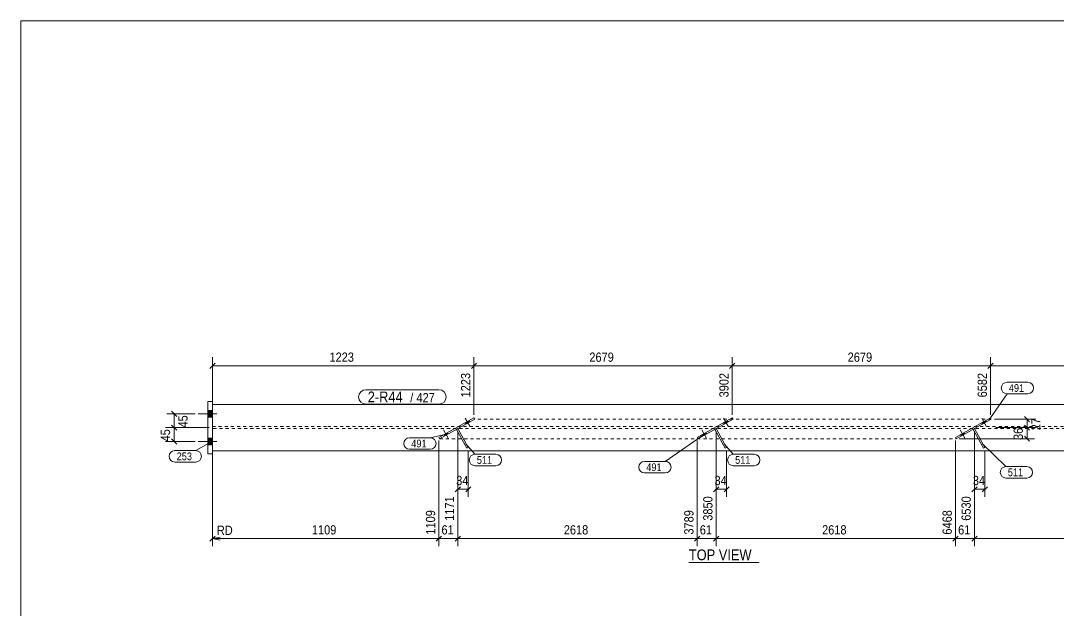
# Model space of a CAD drawing. Header units: millimetres. Extents: x 2 to 579, y 1 to 405.
# Drawn here: x 5 to 341.2, y 213.8 to 405 of the extents above; entities that cross this region are included whole.
import ezdxf

# ---------------------------------------------------------------- set-up
doc = ezdxf.new("R2010")
doc.units = ezdxf.units.MM
doc.linetypes.add('XKITLINE00', pattern=[0])
doc.linetypes.add('XKITLINE01', pattern=[4, 1, -1, 1, -1])
for name, color, linetype, lineweight in [('Bolt', 3, 'Continuous', 0), ('Dimensions', 7, 'Continuous', 0), ('DrawingSheet', 5, 'Continuous', 0), ('GraphicObject', 6, 'Continuous', 0), ('OtherObjectType', 7, 'Continuous', 0), ('Part', 2, 'Continuous', 0), ('PartMark', 7, 'Continuous', 0)]:
    doc.layers.add(name, color=color, linetype=linetype, lineweight=lineweight)
doc.styles.add('ARIAL', font='ARIAL.TTF')

# ---------------------------------------------------------------- blocks, each defined once
blk = doc.blocks.new('*A15')
at = {"layer": 'Bolt'}
for points in [[(65.6, 278.65), (67.1, 278.65), (67.1, 276.45), (65.6, 276.45)], [(65.6, 278.65), (67.1, 278.65), (67.1, 276.45), (65.6, 276.45)], [(65.6, 278.65), (67.1, 278.65), (67.1, 276.45), (65.6, 276.45)], [(65.6, 269.65), (67.1, 269.65), (67.1, 267.45), (65.6, 267.45)], [(65.6, 269.65), (67.1, 269.65), (67.1, 267.45), (65.6, 267.45)], [(65.6, 269.65), (67.1, 269.65), (67.1, 267.45), (65.6, 267.45)]]:
    blk.add_hatch(color=3, dxfattribs=at).paths.add_polyline_path(points, flags=17)
at = {"layer": 'Bolt', "color": 3, "linetype": 'XKITLINE00', "lineweight": 0}
for p, q in [((62.5, 277.55), (68.5, 277.55)), ((62.5, 277.55), (68.5, 277.55)), ((62.5, 277.55), (68.5, 277.55)), ((65.6, 278.65), (67.1, 278.65)), ((65.6, 278.65), (67.1, 278.65)), ((65.6, 278.65), (67.1, 278.65)), ((65.6, 276.45), (67.1, 276.45)), ((65.6, 276.45), (67.1, 276.45)), ((65.6, 276.45), (67.1, 276.45)), ((65.6, 269.65), (67.1, 269.65)), ((65.6, 269.65), (67.1, 269.65)), ((65.6, 269.65), (67.1, 269.65)), ((62.5, 268.55), (68.5, 268.55)), ((62.5, 268.55), (68.5, 268.55)), ((62.5, 268.55), (68.5, 268.55)), ((65.6, 267.45), (67.1, 267.45)), ((65.6, 267.45), (67.1, 267.45)), ((65.6, 267.45), (67.1, 267.45))]:
    blk.add_line(p, q, dxfattribs=at)
blk = doc.blocks.new('*A17')
at = {"layer": 'Bolt'}
for points in [[(150.3, 275.33), (150.54, 274.89), (149.31, 274.22), (149.07, 274.65)], [(150.3, 275.33), (150.54, 274.89), (149.31, 274.22), (149.07, 274.65)], [(143.3, 271.45), (143.54, 271.01), (142.32, 270.33), (142.08, 270.77)], [(143.3, 271.45), (143.54, 271.01), (142.32, 270.33), (142.08, 270.77)]]:
    blk.add_hatch(color=3, dxfattribs=at).paths.add_polyline_path(points, flags=17)
at = {"layer": 'Bolt', "color": 3, "linetype": 'XKITLINE00', "lineweight": 0}
for p, q in [((150.49, 273.54), (149.03, 276.16)), ((150.49, 273.54), (149.03, 276.16)), ((149.31, 274.22), (149.07, 274.65)), ((149.31, 274.22), (149.07, 274.65)), ((150.54, 274.89), (150.3, 275.33)), ((150.54, 274.89), (150.3, 275.33)), ((143.49, 269.66), (142.04, 272.28)), ((143.49, 269.66), (142.04, 272.28)), ((142.32, 270.33), (142.08, 270.77)), ((142.32, 270.33), (142.08, 270.77)), ((143.54, 271.01), (143.3, 271.45)), ((143.54, 271.01), (143.3, 271.45))]:
    blk.add_line(p, q, dxfattribs=at)
blk = doc.blocks.new('*A18')
at = {"layer": 'Bolt'}
for points in [[(234.01, 275.33), (234.25, 274.89), (233.02, 274.22), (232.78, 274.65)], [(234.01, 275.33), (234.25, 274.89), (233.02, 274.22), (232.78, 274.65)], [(227.01, 271.45), (227.25, 271.01), (226.03, 270.33), (225.79, 270.77)], [(227.01, 271.45), (227.25, 271.01), (226.03, 270.33), (225.79, 270.77)]]:
    blk.add_hatch(color=3, dxfattribs=at).paths.add_polyline_path(points, flags=17)
at = {"layer": 'Bolt', "color": 3, "linetype": 'XKITLINE00', "lineweight": 0}
for p, q in [((234.2, 273.54), (232.74, 276.16)), ((234.2, 273.54), (232.74, 276.16)), ((233.02, 274.22), (232.78, 274.65)), ((233.02, 274.22), (232.78, 274.65)), ((234.25, 274.89), (234.01, 275.33)), ((234.25, 274.89), (234.01, 275.33)), ((227.2, 269.66), (225.75, 272.28)), ((227.2, 269.66), (225.75, 272.28)), ((226.03, 270.33), (225.79, 270.77)), ((226.03, 270.33), (225.79, 270.77)), ((227.25, 271.01), (227.01, 271.45)), ((227.25, 271.01), (227.01, 271.45))]:
    blk.add_line(p, q, dxfattribs=at)
blk = doc.blocks.new('*A19')
at = {"layer": 'Bolt'}
for points in [[(317.72, 275.33), (317.96, 274.89), (316.73, 274.22), (316.49, 274.65)], [(317.72, 275.33), (317.96, 274.89), (316.73, 274.22), (316.49, 274.65)], [(310.72, 271.45), (310.96, 271.01), (309.74, 270.33), (309.5, 270.77)], [(310.72, 271.45), (310.96, 271.01), (309.74, 270.33), (309.5, 270.77)]]:
    blk.add_hatch(color=3, dxfattribs=at).paths.add_polyline_path(points, flags=17)
at = {"layer": 'Bolt', "color": 3, "linetype": 'XKITLINE00', "lineweight": 0}
for p, q in [((317.91, 273.54), (316.45, 276.16)), ((317.91, 273.54), (316.45, 276.16)), ((316.73, 274.22), (316.49, 274.65)), ((316.73, 274.22), (316.49, 274.65)), ((317.96, 274.89), (317.72, 275.33)), ((317.96, 274.89), (317.72, 275.33)), ((310.91, 269.66), (309.46, 272.28)), ((310.91, 269.66), (309.46, 272.28)), ((309.74, 270.33), (309.5, 270.77)), ((309.74, 270.33), (309.5, 270.77)), ((310.96, 271.01), (310.72, 271.45)), ((310.96, 271.01), (310.72, 271.45))]:
    blk.add_line(p, q, dxfattribs=at)
blk = doc.blocks.new('*A20')
at = {"layer": 'Part'}
blk.add_hatch(color=2, dxfattribs=at).paths.add_polyline_path([(362.13, 274.45), (363.73, 274.45), (362.93, 273.05)], flags=17)
at = {"layer": 'Part', "color": 2, "linetype": 'XKITLINE00', "lineweight": 0}
for p, q in [((67.1, 280.55), (104.4, 280.55)), ((104.5, 280.55), (188.11, 280.55)), ((188.21, 280.55), (271.82, 280.55)), ((271.92, 280.55), (355.53, 280.55)), ((355.63, 280.55), (392.93, 280.55)), ((362.93, 273.05), (362.13, 274.45)), ((362.13, 274.45), (363.73, 274.45)), ((363.73, 274.45), (362.93, 273.05)), ((67.1, 265.55), (104.4, 265.55)), ((104.5, 265.55), (188.11, 265.55)), ((188.21, 265.55), (271.82, 265.55)), ((271.92, 265.55), (355.53, 265.55)), ((355.63, 265.55), (392.93, 265.55))]:
    blk.add_line(p, q, dxfattribs=at)
at = {"layer": 'Part', "color": 7, "linetype": 'XKITLINE01', "lineweight": 0}
for p, q in [((67.1, 265.55), (67.1, 280.55)), ((392.93, 265.55), (392.93, 280.55)), ((67.1, 273.38), (104.4, 273.38)), ((104.4, 272.73), (67.1, 272.73)), ((104.5, 273.38), (188.11, 273.38)), ((188.11, 272.73), (104.5, 272.73)), ((188.21, 273.38), (271.82, 273.38)), ((271.82, 272.73), (188.21, 272.73)), ((271.92, 273.38), (355.53, 273.38)), ((355.53, 272.73), (271.92, 272.73)), ((355.63, 273.38), (392.93, 273.38)), ((392.93, 272.73), (355.63, 272.73))]:
    blk.add_line(p, q, dxfattribs=at)
at = {"layer": 'Part', "color": 2, "linetype": 'XKITLINE00', "lineweight": 0}
blk.add_circle((362.93, 273.95), 1, dxfattribs=at)
blk = doc.blocks.new('*A21')
at = {"layer": 'Part', "color": 2, "linetype": 'XKITLINE00', "lineweight": 0}
for p, q in [((67.1, 281.55), (65.6, 281.55)), ((65.6, 264.55), (65.6, 281.55)), ((67.1, 264.55), (67.1, 281.55)), ((67.1, 264.55), (65.6, 264.55))]:
    blk.add_line(p, q, dxfattribs=at)
blk = doc.blocks.new('*A23')
at = {"layer": 'Part', "color": 2, "linetype": 'XKITLINE00', "lineweight": 0}
for p, q in [((151.87, 276.21), (140.5, 269.9)), ((152.11, 275.77), (140.74, 269.46)), ((151.87, 276.21), (152.11, 275.77)), ((140.5, 269.9), (140.74, 269.46))]:
    blk.add_line(p, q, dxfattribs=at)
blk = doc.blocks.new('*A24')
at = {"layer": 'Part', "color": 7, "linetype": 'XKITLINE01', "lineweight": 0}
blk.add_line((146.21, 272.49), (146.65, 272.74), dxfattribs=at)
at = {"layer": 'Part', "color": 2, "linetype": 'XKITLINE00', "lineweight": 0}
for p, q in [((149.61, 266.37), (146.21, 272.49)), ((150.04, 266.62), (146.65, 272.74)), ((149.61, 266.37), (150.04, 266.62))]:
    blk.add_line(p, q, dxfattribs=at)
blk = doc.blocks.new('*A25')
at = {"layer": 'Part', "color": 2, "linetype": 'XKITLINE00', "lineweight": 0}
for p, q in [((235.58, 276.21), (224.21, 269.9)), ((235.82, 275.77), (224.45, 269.46)), ((235.58, 276.21), (235.82, 275.77)), ((224.21, 269.9), (224.45, 269.46))]:
    blk.add_line(p, q, dxfattribs=at)
blk = doc.blocks.new('*A26')
at = {"layer": 'Part', "color": 7, "linetype": 'XKITLINE01', "lineweight": 0}
blk.add_line((229.92, 272.49), (230.36, 272.74), dxfattribs=at)
at = {"layer": 'Part', "color": 2, "linetype": 'XKITLINE00', "lineweight": 0}
for p, q in [((233.32, 266.37), (229.92, 272.49)), ((233.75, 266.62), (230.36, 272.74)), ((233.32, 266.37), (233.75, 266.62))]:
    blk.add_line(p, q, dxfattribs=at)
blk = doc.blocks.new('*A27')
at = {"layer": 'Part', "color": 2, "linetype": 'XKITLINE00', "lineweight": 0}
for p, q in [((319.29, 276.21), (307.92, 269.9)), ((319.53, 275.77), (308.16, 269.46)), ((319.29, 276.21), (319.53, 275.77)), ((307.92, 269.9), (308.16, 269.46))]:
    blk.add_line(p, q, dxfattribs=at)
blk = doc.blocks.new('*A28')
at = {"layer": 'Part', "color": 7, "linetype": 'XKITLINE01', "lineweight": 0}
blk.add_line((313.63, 272.49), (314.07, 272.74), dxfattribs=at)
at = {"layer": 'Part', "color": 2, "linetype": 'XKITLINE00', "lineweight": 0}
for p, q in [((317.03, 266.37), (313.63, 272.49)), ((317.46, 266.62), (314.07, 272.74)), ((317.03, 266.37), (317.46, 266.62))]:
    blk.add_line(p, q, dxfattribs=at)
blk = doc.blocks.new('*A29')
at = {"layer": 'GraphicObject', "color": 1, "linetype": 'XKITLINE01', "lineweight": 0}
for p, q in [((188.11, 275.77), (152.11, 275.77)), ((271.82, 275.77), (188.21, 275.77)), ((319.53, 275.77), (271.92, 275.77))]:
    blk.add_line(p, q, dxfattribs=at)
blk = doc.blocks.new('*A30')
at = {"layer": 'GraphicObject', "color": 1, "linetype": 'XKITLINE01', "lineweight": 0}
for p, q in [((140.74, 269.46), (188.11, 269.46)), ((188.21, 269.46), (271.82, 269.46)), ((271.92, 269.46), (308.16, 269.46))]:
    blk.add_line(p, q, dxfattribs=at)
blk = doc.blocks.new('*A31')
at = {"layer": 'DrawingSheet', "color": 5, "linetype": 'XKITLINE00', "lineweight": 0}
for p, q in [((579, 405), (5, 405)), ((5, 405), (5, 5))]:
    blk.add_line(p, q, dxfattribs=at)
blk = doc.blocks.new('*A68')
at = {"layer": 'Dimensions', "color": 7, "linetype": 'XKITLINE00', "lineweight": 0}
for p, q in [((320.94, 273.05), (333.5, 273.05)), ((330.25, 273.9), (331.95, 272.2)), ((331.1, 269.46), (331.1, 273.05)), ((309.16, 269.46), (333.5, 269.46)), ((330.25, 270.31), (331.95, 268.61))]:
    blk.add_line(p, q, dxfattribs=at)
at = {"layer": 'Dimensions', "color": 3}
for p in [(331.1, 273.05), (331.1, 269.46)]:
    blk.add_point(p, dxfattribs=at)
at = {"layer": 'Dimensions', "color": 3, "style": 'ARIAL', "width": 0.85}
blk.add_text('36', height=3, rotation=90.0002, dxfattribs=at).set_placement((329.75, 269.03))
blk = doc.blocks.new('*A69')
at = {"layer": 'Dimensions', "color": 7, "linetype": 'XKITLINE00', "lineweight": 0}
for p, q in [((320.53, 275.77), (333.95, 275.77)), ((330.25, 276.62), (331.95, 274.92)), ((331.1, 273.05), (331.1, 275.77)), ((320.94, 273.05), (333.95, 273.05)), ((330.25, 273.9), (331.95, 272.2))]:
    blk.add_line(p, q, dxfattribs=at)
at = {"layer": 'Dimensions', "color": 3}
for p in [(331.1, 275.77), (331.1, 273.05)]:
    blk.add_point(p, dxfattribs=at)
at = {"layer": 'Dimensions', "color": 3, "style": 'ARIAL', "width": 0.85}
blk.add_text('27', height=3, rotation=90.0002, dxfattribs=at).set_placement((335.45, 272.19))
blk = doc.blocks.new('*A70')
at = {"layer": 'Dimensions', "color": 7, "linetype": 'XKITLINE00', "lineweight": 0}
for p, q in [((66.1, 273.05), (51.89, 273.05)), ((53.89, 273.9), (55.59, 272.2)), ((54.74, 268.55), (54.74, 273.05)), ((53.89, 269.4), (55.59, 267.7)), ((61.5, 268.55), (51.89, 268.55))]:
    blk.add_line(p, q, dxfattribs=at)
at = {"layer": 'Dimensions', "color": 3}
for p in [(54.74, 273.05), (54.74, 268.55)]:
    blk.add_point(p, dxfattribs=at)
at = {"layer": 'Dimensions', "color": 3, "style": 'ARIAL', "width": 0.85}
blk.add_text('45', height=3, rotation=90.0002, dxfattribs=at).set_placement((53.39, 268.58))
blk = doc.blocks.new('*A71')
at = {"layer": 'Dimensions', "color": 7, "linetype": 'XKITLINE00', "lineweight": 0}
for p, q in [((61.5, 277.55), (52.34, 277.55)), ((53.89, 278.4), (55.59, 276.7)), ((54.74, 273.05), (54.74, 277.55)), ((66.1, 273.05), (52.34, 273.05)), ((53.89, 273.9), (55.59, 272.2))]:
    blk.add_line(p, q, dxfattribs=at)
at = {"layer": 'Dimensions', "color": 3}
for p in [(54.74, 277.55), (54.74, 273.05)]:
    blk.add_point(p, dxfattribs=at)
at = {"layer": 'Dimensions', "color": 3, "style": 'ARIAL', "width": 0.85}
blk.add_text('45', height=3, rotation=90.0002, dxfattribs=at).set_placement((59.09, 273.08))
blk = doc.blocks.new('*A74')
at = {"layer": 'Dimensions', "color": 7, "linetype": 'XKITLINE00', "lineweight": 0}
for p, q in [((67.1, 281.55), (67.1, 295.9)), ((151.87, 277.21), (151.87, 295.9)), ((67.95, 293.9), (66.25, 292.2)), ((67.1, 293.05), (151.87, 293.05)), ((152.72, 293.9), (151.02, 292.2))]:
    blk.add_line(p, q, dxfattribs=at)
at = {"layer": 'Dimensions', "color": 3}
for p in [(67.1, 293.05), (151.87, 293.05)]:
    blk.add_point(p, dxfattribs=at)
at = {"layer": 'Dimensions', "color": 3, "style": 'ARIAL', "width": 0.85}
blk.add_text('1223', height=3, dxfattribs=at).set_placement((105.04, 294.4))
blk.add_text('1223', height=3, rotation=90.0002, dxfattribs=at).set_placement((150.67, 282.85))
blk = doc.blocks.new('*A75')
at = {"layer": 'Dimensions', "color": 7, "linetype": 'XKITLINE00', "lineweight": 0}
for p, q in [((151.87, 277.21), (151.87, 295.9)), ((235.58, 277.21), (235.58, 295.9)), ((152.72, 293.9), (151.02, 292.2)), ((151.87, 293.05), (235.58, 293.05)), ((236.43, 293.9), (234.73, 292.2))]:
    blk.add_line(p, q, dxfattribs=at)
at = {"layer": 'Dimensions', "color": 3}
for p in [(151.87, 293.05), (235.58, 293.05)]:
    blk.add_point(p, dxfattribs=at)
at = {"layer": 'Dimensions', "color": 3, "style": 'ARIAL', "width": 0.85}
blk.add_text('2679', height=3, dxfattribs=at).set_placement((189.27, 294.4))
blk.add_text('3902', height=3, rotation=90.0002, dxfattribs=at).set_placement((234.38, 282.85))
blk = doc.blocks.new('*A76')
at = {"layer": 'Dimensions', "color": 7, "linetype": 'XKITLINE00', "lineweight": 0}
for p, q in [((235.58, 277.21), (235.58, 295.9)), ((319.29, 277.21), (319.29, 295.9)), ((236.43, 293.9), (234.73, 292.2)), ((235.58, 293.05), (319.29, 293.05)), ((320.14, 293.9), (318.44, 292.2))]:
    blk.add_line(p, q, dxfattribs=at)
at = {"layer": 'Dimensions', "color": 3}
for p in [(235.58, 293.05), (319.29, 293.05)]:
    blk.add_point(p, dxfattribs=at)
at = {"layer": 'Dimensions', "color": 3, "style": 'ARIAL', "width": 0.85}
blk.add_text('2679', height=3, dxfattribs=at).set_placement((272.98, 294.4))
blk.add_text('6582', height=3, rotation=90.0002, dxfattribs=at).set_placement((318.09, 282.85))
blk = doc.blocks.new('*A77')
at = {"layer": 'Dimensions', "color": 7, "linetype": 'XKITLINE00', "lineweight": 0}
for p, q in [((319.29, 277.21), (319.29, 295.9)), ((392.93, 281.55), (392.93, 295.9)), ((320.14, 293.9), (318.44, 292.2)), ((319.29, 293.05), (392.93, 293.05)), ((393.78, 293.9), (392.08, 292.2))]:
    blk.add_line(p, q, dxfattribs=at)
at = {"layer": 'Dimensions', "color": 3}
for p in [(319.29, 293.05), (392.93, 293.05)]:
    blk.add_point(p, dxfattribs=at)
at = {"layer": 'Dimensions', "color": 3, "style": 'ARIAL', "width": 0.85}
blk.add_text('1101', height=3, dxfattribs=at).set_placement((351.66, 294.4))
blk.add_text('7683', height=3, rotation=90.0002, dxfattribs=at).set_placement((391.73, 282.85))
blk = doc.blocks.new('*A78')
at = {"layer": 'Dimensions', "color": 7, "linetype": 'XKITLINE00', "lineweight": 0}
for p, q in [((140.5, 268.9), (140.5, 234.65)), ((67.1, 264.55), (67.1, 234.65)), ((67.1, 264.55), (67.1, 234.65)), ((67.95, 237.9), (66.25, 236.2)), ((69.6, 237.55), (67.1, 237.05)), ((67.1, 237.05), (140.5, 237.05)), ((69.6, 236.55), (67.1, 237.05)), ((74.32, 237.05), (67.1, 237.05)), ((141.35, 237.9), (139.65, 236.2))]:
    blk.add_line(p, q, dxfattribs=at)
at = {"layer": 'Dimensions', "color": 3}
for p in [(67.1, 237.05), (140.5, 237.05)]:
    blk.add_point(p, dxfattribs=at)
at = {"layer": 'Dimensions', "color": 7}
blk.add_point((67.1, 237.05), dxfattribs=at)
at = {"layer": 'Dimensions', "color": 3, "style": 'ARIAL', "width": 0.85}
blk.add_text('1109', height=3, rotation=90.0002, dxfattribs=at).set_placement((139.3, 238.35))
for s, p in [('RD', (68.55, 238.25)), ('1109', (99.35, 238.4))]:
    blk.add_text(s, height=3, dxfattribs=at).set_placement(p)
blk = doc.blocks.new('*A79')
at = {"layer": 'Dimensions', "color": 7, "linetype": 'XKITLINE00', "lineweight": 0}
for p, q in [((146.65, 271.74), (146.65, 234.65)), ((140.5, 268.9), (140.5, 234.65)), ((141.35, 237.9), (139.65, 236.2)), ((140.5, 237.05), (146.65, 237.05)), ((147.5, 237.9), (145.8, 236.2))]:
    blk.add_line(p, q, dxfattribs=at)
at = {"layer": 'Dimensions', "color": 3}
for p in [(140.5, 237.05), (146.65, 237.05)]:
    blk.add_point(p, dxfattribs=at)
at = {"layer": 'Dimensions', "color": 3, "style": 'ARIAL', "width": 0.85}
blk.add_text('1171', height=3, rotation=90.0002, dxfattribs=at).set_placement((145.45, 242.85))
blk.add_text('61', height=3, dxfattribs=at).set_placement((141.35, 238.4))
blk = doc.blocks.new('*A80')
at = {"layer": 'Dimensions', "color": 7, "linetype": 'XKITLINE00', "lineweight": 0}
for p, q in [((146.65, 271.74), (146.65, 234.65)), ((224.21, 268.9), (224.21, 234.65)), ((147.5, 237.9), (145.8, 236.2)), ((146.65, 237.05), (224.21, 237.05)), ((225.06, 237.9), (223.36, 236.2))]:
    blk.add_line(p, q, dxfattribs=at)
at = {"layer": 'Dimensions', "color": 3}
for p in [(146.65, 237.05), (224.21, 237.05)]:
    blk.add_point(p, dxfattribs=at)
at = {"layer": 'Dimensions', "color": 3, "style": 'ARIAL', "width": 0.85}
blk.add_text('3789', height=3, rotation=90.0002, dxfattribs=at).set_placement((223.01, 238.35))
blk.add_text('2618', height=3, dxfattribs=at).set_placement((180.98, 238.4))
blk = doc.blocks.new('*A81')
at = {"layer": 'Dimensions', "color": 7, "linetype": 'XKITLINE00', "lineweight": 0}
for p, q in [((230.36, 271.74), (230.36, 234.65)), ((224.21, 268.9), (224.21, 234.65)), ((225.06, 237.9), (223.36, 236.2)), ((224.21, 237.05), (230.36, 237.05)), ((231.21, 237.9), (229.51, 236.2))]:
    blk.add_line(p, q, dxfattribs=at)
at = {"layer": 'Dimensions', "color": 3}
for p in [(224.21, 237.05), (230.36, 237.05)]:
    blk.add_point(p, dxfattribs=at)
at = {"layer": 'Dimensions', "color": 3, "style": 'ARIAL', "width": 0.85}
blk.add_text('3850', height=3, rotation=90.0002, dxfattribs=at).set_placement((229.16, 242.85))
blk.add_text('61', height=3, dxfattribs=at).set_placement((225.06, 238.4))
blk = doc.blocks.new('*A82')
at = {"layer": 'Dimensions', "color": 7, "linetype": 'XKITLINE00', "lineweight": 0}
for p, q in [((230.36, 271.74), (230.36, 234.65)), ((307.92, 268.9), (307.92, 234.65)), ((231.21, 237.9), (229.51, 236.2)), ((230.36, 237.05), (307.92, 237.05)), ((308.77, 237.9), (307.07, 236.2))]:
    blk.add_line(p, q, dxfattribs=at)
at = {"layer": 'Dimensions', "color": 3}
for p in [(230.36, 237.05), (307.92, 237.05)]:
    blk.add_point(p, dxfattribs=at)
at = {"layer": 'Dimensions', "color": 3, "style": 'ARIAL', "width": 0.85}
blk.add_text('6468', height=3, rotation=90.0002, dxfattribs=at).set_placement((306.72, 238.35))
blk.add_text('2618', height=3, dxfattribs=at).set_placement((264.69, 238.4))
blk = doc.blocks.new('*A83')
at = {"layer": 'Dimensions', "color": 7, "linetype": 'XKITLINE00', "lineweight": 0}
for p, q in [((314.07, 271.74), (314.07, 234.65)), ((307.92, 268.9), (307.92, 234.65)), ((308.77, 237.9), (307.07, 236.2)), ((307.92, 237.05), (314.07, 237.05)), ((314.92, 237.9), (313.22, 236.2))]:
    blk.add_line(p, q, dxfattribs=at)
at = {"layer": 'Dimensions', "color": 3}
for p in [(307.92, 237.05), (314.07, 237.05)]:
    blk.add_point(p, dxfattribs=at)
at = {"layer": 'Dimensions', "color": 3, "style": 'ARIAL', "width": 0.85}
blk.add_text('6530', height=3, rotation=90.0002, dxfattribs=at).set_placement((312.87, 242.85))
blk.add_text('61', height=3, dxfattribs=at).set_placement((308.77, 238.4))
blk = doc.blocks.new('*A84')
at = {"layer": 'Dimensions', "color": 7, "linetype": 'XKITLINE00', "lineweight": 0}
for p, q in [((314.07, 271.74), (314.07, 234.65)), ((392.93, 264.55), (392.93, 234.65)), ((314.92, 237.9), (313.22, 236.2)), ((314.07, 237.05), (392.93, 237.05)), ((393.78, 237.9), (392.08, 236.2))]:
    blk.add_line(p, q, dxfattribs=at)
at = {"layer": 'Dimensions', "color": 3}
for p in [(314.07, 237.05), (392.93, 237.05)]:
    blk.add_point(p, dxfattribs=at)
at = {"layer": 'Dimensions', "color": 3, "style": 'ARIAL', "width": 0.85}
blk.add_text('7683', height=3, rotation=90.0002, dxfattribs=at).set_placement((391.73, 238.35))
blk.add_text('1154', height=3, dxfattribs=at).set_placement((349.05, 238.4))
blk = doc.blocks.new('*A85')
at = {"layer": 'Dimensions', "color": 7, "linetype": 'XKITLINE00', "lineweight": 0}
for p, q in [((314.07, 271.74), (314.07, 250.65)), ((317.46, 265.62), (317.46, 250.65)), ((314.92, 253.9), (313.22, 252.2)), ((314.07, 253.05), (317.46, 253.05)), ((318.31, 253.9), (316.61, 252.2))]:
    blk.add_line(p, q, dxfattribs=at)
at = {"layer": 'Dimensions', "color": 3}
for p in [(314.07, 253.05), (317.46, 253.05)]:
    blk.add_point(p, dxfattribs=at)
at = {"layer": 'Dimensions', "color": 3, "style": 'ARIAL', "width": 0.85}
blk.add_text('34', height=3, dxfattribs=at).set_placement((313.54, 254.4))
blk = doc.blocks.new('*A86')
at = {"layer": 'Dimensions', "color": 7, "linetype": 'XKITLINE00', "lineweight": 0}
for p, q in [((146.65, 271.74), (146.65, 250.65)), ((150.04, 265.62), (150.04, 250.65)), ((147.5, 253.9), (145.8, 252.2)), ((146.65, 253.05), (150.04, 253.05)), ((150.89, 253.9), (149.19, 252.2))]:
    blk.add_line(p, q, dxfattribs=at)
at = {"layer": 'Dimensions', "color": 3}
for p in [(146.65, 253.05), (150.04, 253.05)]:
    blk.add_point(p, dxfattribs=at)
at = {"layer": 'Dimensions', "color": 3, "style": 'ARIAL', "width": 0.85}
blk.add_text('34', height=3, dxfattribs=at).set_placement((146.12, 254.4))
blk = doc.blocks.new('*A87')
at = {"layer": 'Dimensions', "color": 7, "linetype": 'XKITLINE00', "lineweight": 0}
for p, q in [((230.36, 271.74), (230.36, 250.65)), ((233.75, 265.62), (233.75, 250.65)), ((231.21, 253.9), (229.51, 252.2)), ((230.36, 253.05), (233.75, 253.05)), ((234.6, 253.9), (232.9, 252.2))]:
    blk.add_line(p, q, dxfattribs=at)
at = {"layer": 'Dimensions', "color": 3}
for p in [(230.36, 253.05), (233.75, 253.05)]:
    blk.add_point(p, dxfattribs=at)
at = {"layer": 'Dimensions', "color": 3, "style": 'ARIAL', "width": 0.85}
blk.add_text('34', height=3, dxfattribs=at).set_placement((229.83, 254.4))
blk = doc.blocks.new('*A88')
at = {"layer": 'PartMark', "color": 7, "linetype": 'XKITLINE00', "lineweight": 0}
for p, q in [((316.62, 267.75), (324.28, 260.4)), ((324.28, 260.4), (331.05, 260.4)), ((324.28, 256.7), (331.05, 256.7))]:
    blk.add_line(p, q, dxfattribs=at)
for centre, start, end in [((324.28, 258.55), 90, 270), ((331.05, 258.55), 270, 90)]:
    blk.add_arc(centre, 1.85, start, end, dxfattribs=at)
at = {"layer": 'PartMark', "color": 3, "style": 'ARIAL', "width": 0.85}
blk.add_text('511', height=2.5, dxfattribs=at).set_placement((324.88, 257.3))
blk = doc.blocks.new('*A89')
at = {"layer": 'PartMark', "color": 7, "linetype": 'XKITLINE00', "lineweight": 0}
for p, q in [((324.61, 287.74), (331.37, 287.74)), ((319.29, 276.21), (324.61, 284.04)), ((324.61, 284.04), (331.37, 284.04))]:
    blk.add_line(p, q, dxfattribs=at)
for centre, start, end in [((324.61, 285.89), 90, 270), ((331.37, 285.89), 270, 90)]:
    blk.add_arc(centre, 1.85, start, end, dxfattribs=at)
at = {"layer": 'PartMark', "color": 3, "style": 'ARIAL', "width": 0.85}
blk.add_text('491', height=2.5, dxfattribs=at).set_placement((325.21, 284.64))
blk = doc.blocks.new('*A90')
at = {"layer": 'PartMark', "color": 7, "linetype": 'XKITLINE00', "lineweight": 0}
for p, q in [((232.91, 267.75), (235.91, 264.41)), ((235.91, 264.41), (242.67, 264.41)), ((235.91, 260.71), (242.67, 260.71))]:
    blk.add_line(p, q, dxfattribs=at)
for centre, start, end in [((235.91, 262.56), 90, 270), ((242.67, 262.56), 270, 90)]:
    blk.add_arc(centre, 1.85, start, end, dxfattribs=at)
at = {"layer": 'PartMark', "color": 3, "style": 'ARIAL', "width": 0.85}
blk.add_text('511', height=2.5, dxfattribs=at).set_placement((236.51, 261.31))
blk = doc.blocks.new('*A91')
at = {"layer": 'PartMark', "color": 7, "linetype": 'XKITLINE00', "lineweight": 0}
for p, q in [((226.63, 270.88), (213.88, 262.06)), ((207.12, 262.06), (213.88, 262.06)), ((207.12, 258.36), (213.88, 258.36))]:
    blk.add_line(p, q, dxfattribs=at)
for centre, start, end in [((207.12, 260.21), 90, 270), ((213.88, 260.21), 270, 90)]:
    blk.add_arc(centre, 1.85, start, end, dxfattribs=at)
at = {"layer": 'PartMark', "color": 3, "style": 'ARIAL', "width": 0.85}
blk.add_text('491', height=2.5, dxfattribs=at).set_placement((207.72, 258.96))
blk = doc.blocks.new('*A92')
at = {"layer": 'PartMark', "color": 7, "linetype": 'XKITLINE00', "lineweight": 0}
for p, q in [((149.2, 267.75), (152.2, 264.41)), ((152.2, 264.41), (158.96, 264.41)), ((152.2, 260.71), (158.96, 260.71))]:
    blk.add_line(p, q, dxfattribs=at)
for centre, start, end in [((152.2, 262.56), 90, 270), ((158.96, 262.56), 270, 90)]:
    blk.add_arc(centre, 1.85, start, end, dxfattribs=at)
at = {"layer": 'PartMark', "color": 3, "style": 'ARIAL', "width": 0.85}
blk.add_text('511', height=2.5, dxfattribs=at).set_placement((152.8, 261.31))
blk = doc.blocks.new('*A93')
at = {"layer": 'PartMark', "color": 7, "linetype": 'XKITLINE00', "lineweight": 0}
for p, q in [((130.96, 269.73), (137.72, 269.73)), ((142.92, 270.88), (137.72, 269.73)), ((130.96, 266.03), (137.72, 266.03))]:
    blk.add_line(p, q, dxfattribs=at)
for centre, start, end in [((130.96, 267.88), 90, 270), ((137.72, 267.88), 270, 90)]:
    blk.add_arc(centre, 1.85, start, end, dxfattribs=at)
at = {"layer": 'PartMark', "color": 3, "style": 'ARIAL', "width": 0.85}
blk.add_text('491', height=2.5, dxfattribs=at).set_placement((131.56, 266.63))
blk = doc.blocks.new('*A95')
at = {"layer": 'PartMark', "color": 7, "linetype": 'XKITLINE00', "lineweight": 0}
for p, q in [((65.93, 267.98), (61.69, 265.59)), ((54.93, 265.59), (61.69, 265.59)), ((54.93, 261.89), (61.69, 261.89))]:
    blk.add_line(p, q, dxfattribs=at)
for centre, start, end in [((54.93, 263.74), 90, 270), ((61.69, 263.74), 270, 90)]:
    blk.add_arc(centre, 1.85, start, end, dxfattribs=at)
at = {"layer": 'PartMark', "color": 3, "style": 'ARIAL', "width": 0.85}
blk.add_text('253', height=2.5, dxfattribs=at).set_placement((55.53, 262.49))
blk = doc.blocks.new('*A96')
at = {"layer": 'PartMark', "color": 7, "linetype": 'XKITLINE00', "lineweight": 0}
for p, q in [((116.85, 285.35), (140.5, 285.35)), ((116.85, 280.65), (140.5, 280.65))]:
    blk.add_line(p, q, dxfattribs=at)
for centre, start, end in [((116.85, 283), 90, 270), ((140.5, 283), 270, 90)]:
    blk.add_arc(centre, 2.35, start, end, dxfattribs=at)
at = {"layer": 'PartMark', "color": 1, "style": 'ARIAL', "width": 0.85}
blk.add_text('2-R44', height=3.5, dxfattribs=at).set_placement((117.45, 281.25))
at = {"layer": 'PartMark', "color": 3, "style": 'ARIAL', "width": 0.85}
for s, p in [('/', (131.21, 281.25)), ('427', (133.23, 281.25))]:
    blk.add_text(s, height=3, dxfattribs=at).set_placement(p)
blk = doc.blocks.new('*A97')
at = {"layer": 'OtherObjectType', "color": 7, "linetype": 'XKITLINE00', "lineweight": 0}
blk.add_line((221.51, 229.3), (244.33, 229.3), dxfattribs=at)
at = {"layer": 'OtherObjectType', "color": 7, "style": 'ARIAL', "width": 0.85}
blk.add_text('TOP VIEW', height=3.5, dxfattribs=at).set_placement((221.51, 230.05))

msp = doc.modelspace()

# ---------------------------------------------------------------- block references
at = {"lineweight": 0}
for name in ['*A31', '*A74', '*A75', '*A76', '*A77', '*A89', '*A96', '*A21', '*A71', '*A15', '*A23', '*A17', '*A29', '*A25', '*A18', '*A27', '*A19', '*A69', '*A70', '*A24', '*A26', '*A68', '*A28', '*A93', '*A79', '*A30', '*A80', '*A86', '*A91', '*A81', '*A82', '*A87', '*A83', '*A84', '*A85', '*A95', '*A78', '*A92', '*A90', '*A88', '*A97']:
    msp.add_blockref(name, (0, 0), dxfattribs=at)
at = {"layer": 'Part', "lineweight": 0}
msp.add_blockref('*A20', (0, 0), dxfattribs=at)

doc.saveas('drawing.dxf')
